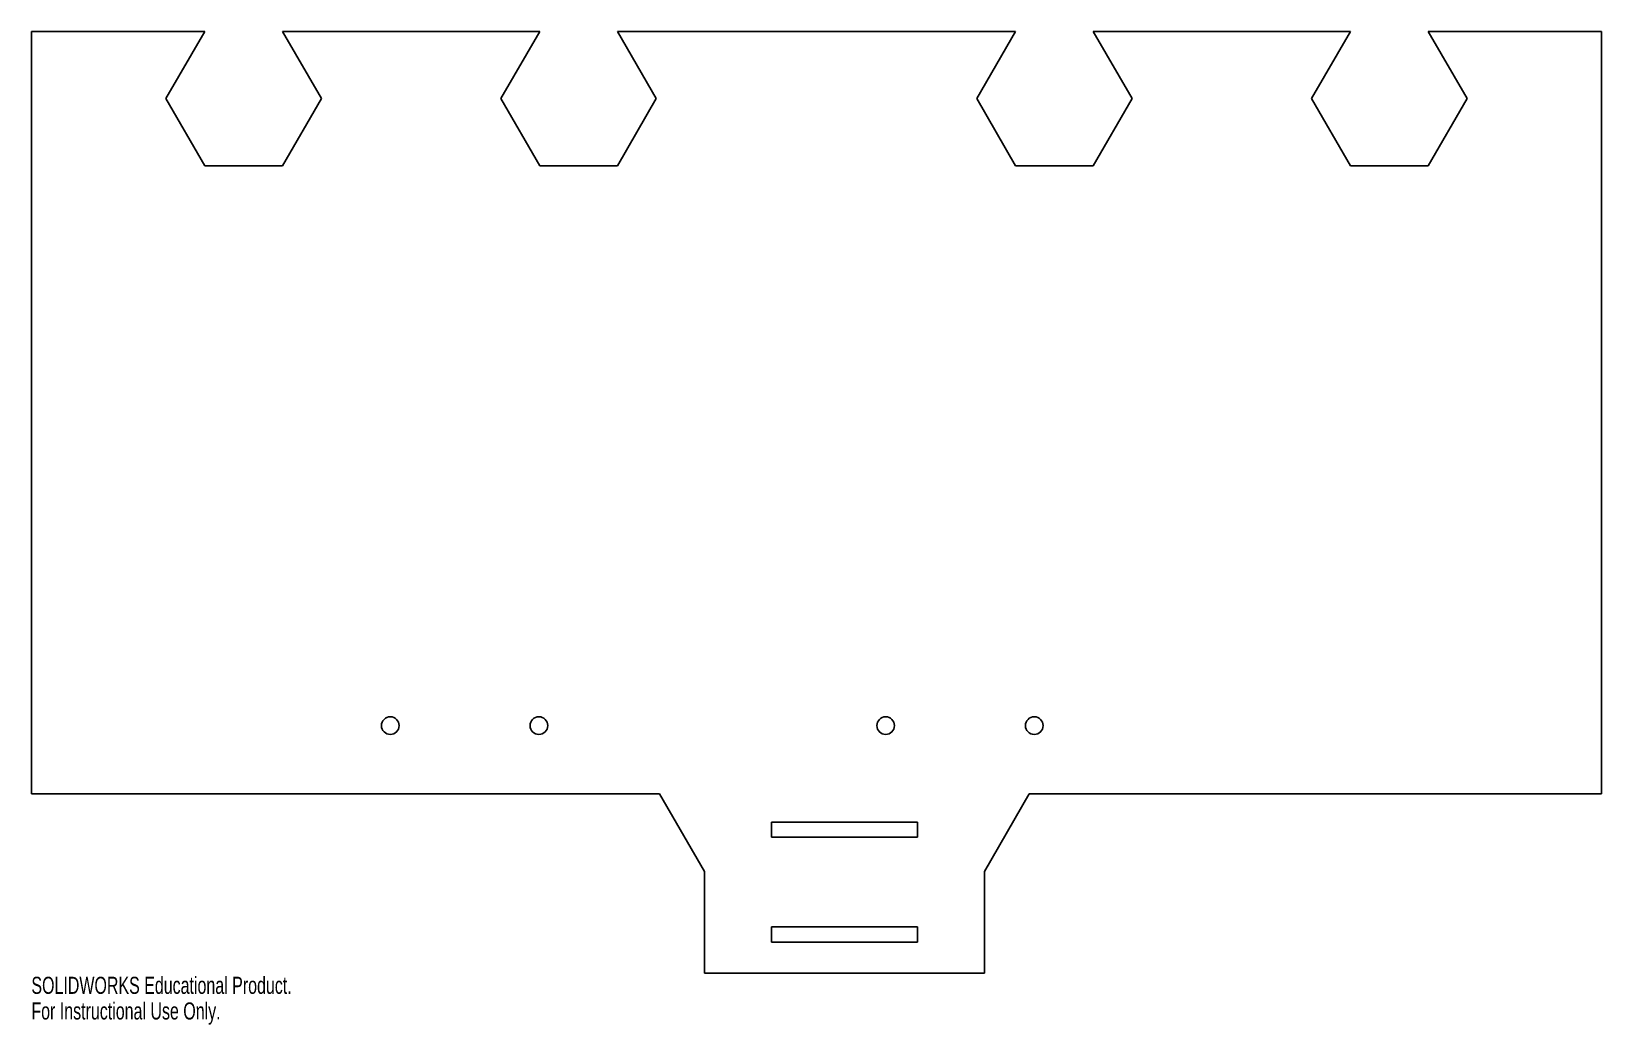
# Model space of a CAD drawing. Header units: inches. Extents: x 0 to 17.5, y -2.6 to 8.5.
import ezdxf

# ---------------------------------------------------------------- set-up
doc = ezdxf.new("R2010")
doc.units = ezdxf.units.IN
doc.header["$MEASUREMENT"] = 0
doc.styles.add('SLDTEXTSTYLE0', font='TXT', dxfattribs={"width": 0.7})

msp = doc.modelspace()

# ---------------------------------------------------------------- linework, layer by layer
at = {"color": 7, "linetype": 'Continuous', "lineweight": 25}
for p, q in [((0, 8.5), (0, 0)), ((1.933, 8.5), (0, 8.5)), ((1.933, 8.5), (1.5, 7.75)), ((3.232, 7.75), (2.799, 8.5)), ((5.665, 8.5), (2.799, 8.5)), ((5.665, 8.5), (5.232, 7.75)), ((6.964, 7.75), (6.531, 8.5)), ((10.969, 8.5), (6.531, 8.5)), ((10.969, 8.5), (10.536, 7.75)), ((12.268, 7.75), (11.835, 8.5)), ((14.701, 8.5), (11.835, 8.5)), ((14.701, 8.5), (14.268, 7.75)), ((16, 7.75), (15.567, 8.5)), ((17.5, 8.5), (15.567, 8.5)), ((17.5, 0), (17.5, 8.5)), ((1.5, 7.75), (1.933, 7)), ((2.799, 7), (3.232, 7.75)), ((5.232, 7.75), (5.665, 7)), ((6.531, 7), (6.964, 7.75)), ((10.536, 7.75), (10.969, 7)), ((11.835, 7), (12.268, 7.75)), ((14.268, 7.75), (14.701, 7)), ((15.567, 7), (16, 7.75)), ((1.933, 7), (2.799, 7)), ((5.665, 7), (6.531, 7)), ((10.969, 7), (11.835, 7)), ((14.701, 7), (15.567, 7)), ((0, 0), (7, 0)), ((7, 0), (7.5, -0.866)), ((10.622, -0.866), (11.122, 0)), ((11.122, 0), (17.5, 0)), ((9.874, -0.315), (8.25, -0.315)), ((8.25, -0.315), (8.25, -0.483)), ((9.874, -0.483), (9.874, -0.315)), ((8.25, -0.483), (9.874, -0.483)), ((7.5, -0.866), (7.5, -2)), ((10.622, -2), (10.622, -0.866)), ((9.874, -1.484), (8.25, -1.484)), ((8.25, -1.484), (8.25, -1.653)), ((9.874, -1.653), (9.874, -1.484)), ((8.25, -1.653), (9.874, -1.653)), ((7.5, -2), (10.622, -2))]:
    msp.add_line(p, q, dxfattribs=at)
for centre in [(4, 0.76), (5.656, 0.76), (9.521, 0.76), (11.177, 0.76)]:
    msp.add_circle(centre, 0.0984, dxfattribs=at)

# ---------------------------------------------------------------- texts
at = {"color": 7, "linetype": 'Continuous', "char_height": 0.1903, "attachment_point": 1, "style": 'SLDTEXTSTYLE0'}
for s, insert in [('SOLIDWORKS Educational Product.', (0, -2.04)), ('For Instructional Use Only.', (0, -2.326))]:
    msp.add_mtext(s, dxfattribs=dict(at, insert=insert))

doc.saveas('drawing.dxf')
